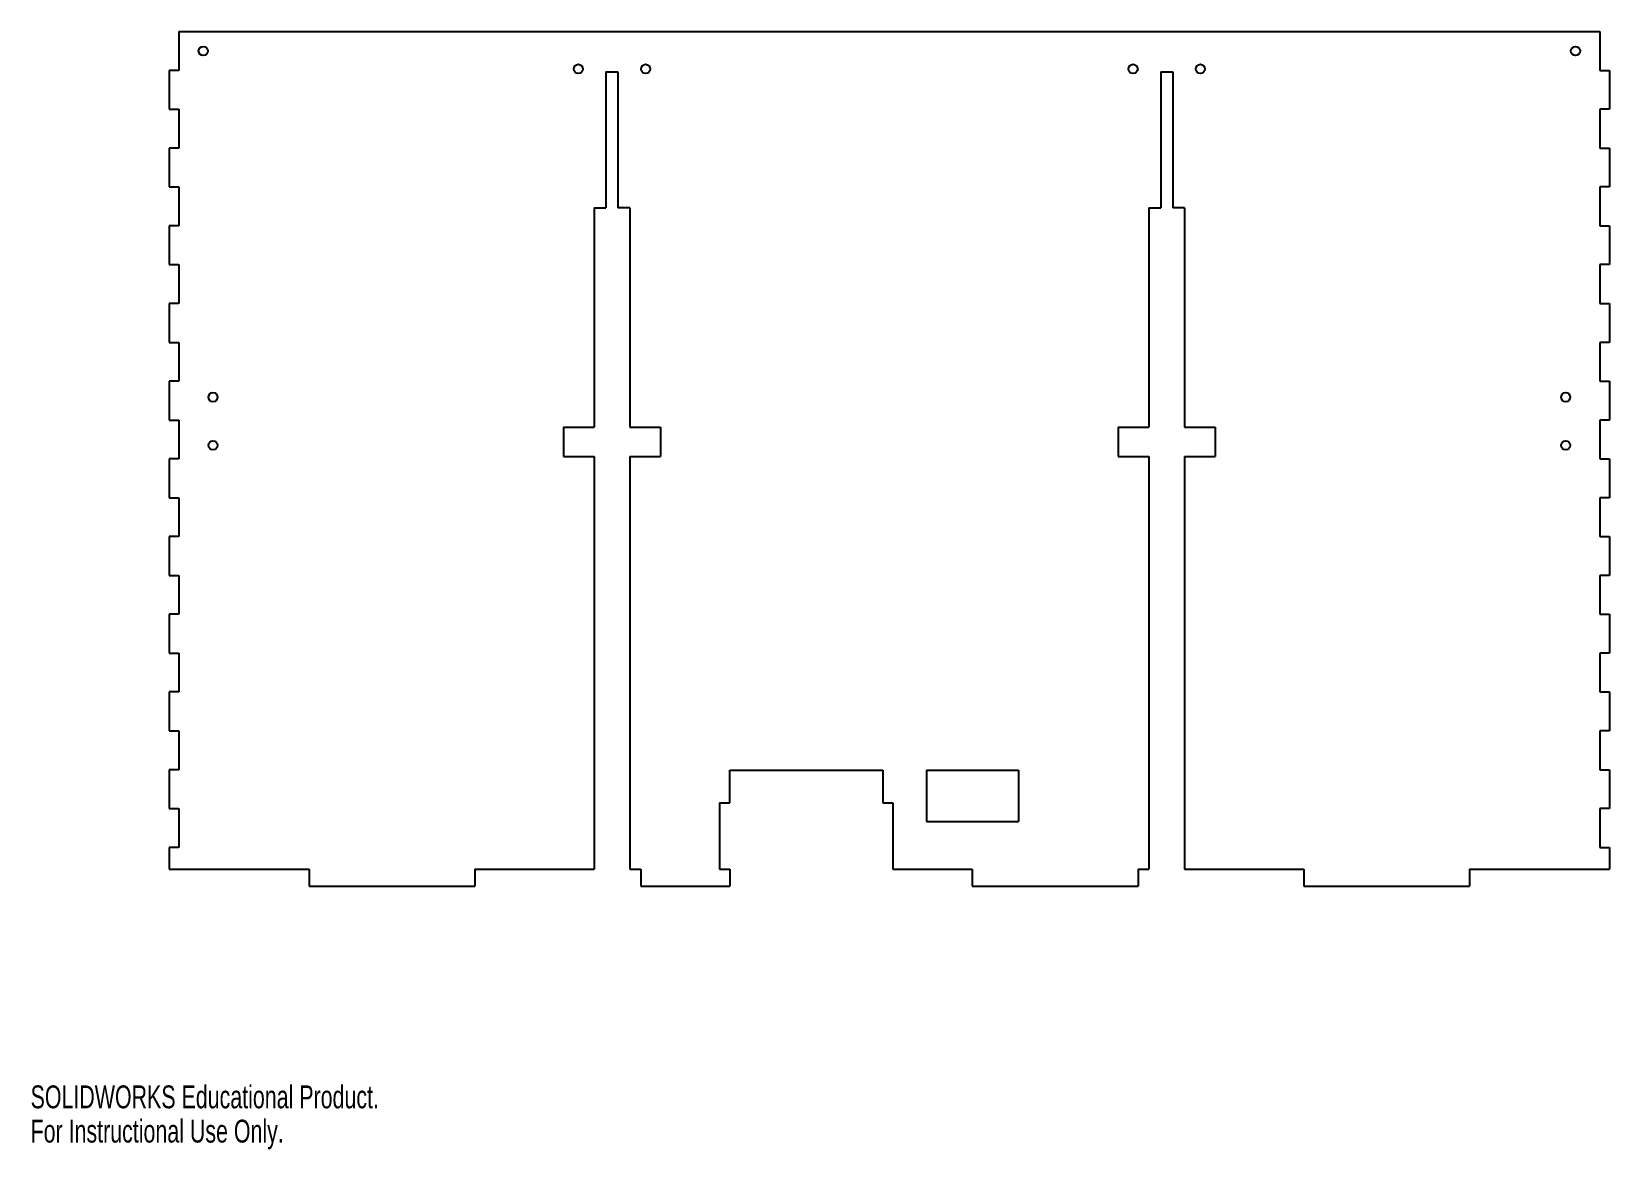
# Model space of a CAD drawing. Header units: millimetres. Extents: x 0 to 516, y 0 to 365.
import ezdxf

# ---------------------------------------------------------------- set-up
doc = ezdxf.new("R2010")
doc.units = ezdxf.units.MM
doc.styles.add('SLDTEXTSTYLE0', font='TXT', dxfattribs={"width": 0.7})

msp = doc.modelspace()

# ---------------------------------------------------------------- linework, layer by layer
at = {"color": 7, "linetype": 'Continuous', "lineweight": 25}
for p, q in [((48.51, 365.36), (48.51, 352.66)), ((48.51, 365.36), (512.95, 365.36)), ((512.95, 365.36), (512.95, 352.66)), ((45.33, 352.66), (45.33, 339.96)), ((48.51, 352.66), (45.33, 352.66)), ((188.08, 352.15), (192.02, 352.15)), ((188.08, 352.15), (188.08, 307.7)), ((192.02, 352.15), (192.02, 307.7)), ((369.44, 352.15), (373.37, 352.15)), ((369.44, 352.15), (369.44, 307.7)), ((373.37, 352.15), (373.37, 307.7)), ((512.95, 352.66), (516.12, 352.66)), ((516.12, 352.66), (516.12, 339.96)), ((45.33, 339.96), (48.51, 339.96)), ((48.51, 339.96), (48.51, 327.26)), ((516.12, 339.96), (512.95, 339.96)), ((512.95, 339.96), (512.95, 327.26)), ((45.33, 327.26), (45.33, 314.56)), ((48.51, 327.26), (45.33, 327.26)), ((512.95, 327.26), (516.12, 327.26)), ((516.12, 327.26), (516.12, 314.56)), ((45.33, 314.56), (48.51, 314.56)), ((48.51, 314.56), (48.51, 301.86)), ((516.12, 314.56), (512.95, 314.56)), ((512.95, 314.56), (512.95, 301.86)), ((184.21, 307.7), (188.08, 307.7)), ((184.21, 307.7), (184.21, 236.01)), ((195.89, 307.7), (192.02, 307.7)), ((195.89, 307.7), (195.89, 236.01)), ((365.56, 307.7), (369.44, 307.7)), ((365.56, 307.7), (365.56, 236.01)), ((377.25, 307.7), (373.37, 307.7)), ((377.25, 307.7), (377.25, 236.01)), ((45.33, 301.86), (45.33, 289.16)), ((48.51, 301.86), (45.33, 301.86)), ((512.95, 301.86), (516.12, 301.86)), ((516.12, 301.86), (516.12, 289.16)), ((45.33, 289.16), (48.51, 289.16)), ((48.51, 289.16), (48.51, 276.46)), ((516.12, 289.16), (512.95, 289.16)), ((512.95, 289.16), (512.95, 276.46)), ((45.33, 276.46), (45.33, 263.76)), ((48.51, 276.46), (45.33, 276.46)), ((512.95, 276.46), (516.12, 276.46)), ((516.12, 276.46), (516.12, 263.76)), ((45.33, 263.76), (48.51, 263.76)), ((48.51, 263.76), (48.51, 251.06)), ((516.12, 263.76), (512.95, 263.76)), ((512.95, 263.76), (512.95, 251.06)), ((45.33, 251.06), (45.33, 238.36)), ((48.51, 251.06), (45.33, 251.06)), ((512.95, 251.06), (516.12, 251.06)), ((516.12, 251.06), (516.12, 238.36)), ((45.33, 238.36), (48.51, 238.36)), ((48.51, 238.36), (48.51, 225.66)), ((516.12, 238.36), (512.95, 238.36)), ((512.95, 238.36), (512.95, 225.66)), ((174.17, 236.01), (184.21, 236.01)), ((174.17, 236.01), (174.17, 226.48)), ((195.89, 236.01), (205.92, 236.01)), ((205.92, 236.01), (205.92, 226.48)), ((355.53, 236.01), (365.56, 236.01)), ((355.53, 236.01), (355.53, 226.48)), ((377.25, 236.01), (387.28, 236.01)), ((387.28, 236.01), (387.28, 226.48)), ((45.33, 225.66), (45.33, 212.96)), ((48.51, 225.66), (45.33, 225.66)), ((174.17, 226.48), (184.21, 226.48)), ((184.21, 226.48), (184.21, 91.55)), ((195.89, 226.48), (195.89, 91.55)), ((195.89, 226.48), (205.92, 226.48)), ((355.53, 226.48), (365.56, 226.48)), ((365.56, 226.48), (365.56, 91.55)), ((377.25, 226.48), (377.25, 91.55)), ((377.25, 226.48), (387.28, 226.48)), ((512.95, 225.66), (516.12, 225.66)), ((516.12, 225.66), (516.12, 212.96)), ((45.33, 212.96), (48.51, 212.96)), ((48.51, 212.96), (48.51, 200.26)), ((516.12, 212.96), (512.95, 212.96)), ((512.95, 212.96), (512.95, 200.26)), ((45.33, 200.26), (45.33, 187.56)), ((48.51, 200.26), (45.33, 200.26)), ((512.95, 200.26), (516.12, 200.26)), ((516.12, 200.26), (516.12, 187.56)), ((45.33, 187.56), (48.51, 187.56)), ((48.51, 187.56), (48.51, 174.86)), ((516.12, 187.56), (512.95, 187.56)), ((512.95, 187.56), (512.95, 174.86)), ((45.33, 174.86), (45.33, 162.16)), ((48.51, 174.86), (45.33, 174.86)), ((512.95, 174.86), (516.12, 174.86)), ((516.12, 174.86), (516.12, 162.16)), ((45.33, 162.16), (48.51, 162.16)), ((48.51, 162.16), (48.51, 149.46)), ((516.12, 162.16), (512.95, 162.16)), ((512.95, 162.16), (512.95, 149.46)), ((45.33, 149.46), (45.33, 136.76)), ((48.51, 149.46), (45.33, 149.46)), ((512.95, 149.46), (516.12, 149.46)), ((516.12, 149.46), (516.12, 136.76)), ((45.33, 136.76), (48.51, 136.76)), ((48.51, 136.76), (48.51, 124.06)), ((516.12, 136.76), (512.95, 136.76)), ((512.95, 136.76), (512.95, 124.06)), ((45.33, 124.06), (45.33, 111.36)), ((48.51, 124.06), (45.33, 124.06)), ((228.55, 123.87), (278.55, 123.87)), ((228.55, 113.25), (228.55, 123.87)), ((278.55, 123.87), (278.55, 113.25)), ((292.85, 123.87), (322.95, 123.87)), ((292.85, 123.87), (292.85, 107.17)), ((322.95, 123.87), (322.95, 107.17)), ((512.95, 124.06), (516.12, 124.06)), ((516.12, 124.06), (516.12, 111.36)), ((45.33, 111.36), (48.51, 111.36)), ((48.51, 111.36), (48.51, 98.66)), ((225.25, 113.25), (228.55, 113.25)), ((225.25, 113.25), (225.25, 91.55)), ((278.55, 113.25), (281.85, 113.25)), ((281.85, 113.25), (281.85, 91.55)), ((516.12, 111.36), (512.95, 111.36)), ((512.95, 111.36), (512.95, 98.66)), ((292.85, 107.17), (322.95, 107.17)), ((45.33, 98.66), (45.33, 91.55)), ((48.51, 98.66), (45.33, 98.66)), ((512.95, 98.66), (516.12, 98.66)), ((516.12, 98.66), (516.12, 91.55)), ((45.33, 91.55), (91.07, 91.55)), ((91.07, 91.55), (91.07, 85.96)), ((145.26, 91.55), (184.21, 91.55)), ((145.26, 91.55), (145.26, 85.96)), ((195.89, 91.55), (199.45, 91.55)), ((199.45, 91.55), (199.45, 85.96)), ((225.25, 91.55), (228.55, 91.55)), ((228.55, 91.55), (228.55, 85.96)), ((281.85, 91.55), (307.82, 91.55)), ((307.82, 91.55), (307.82, 85.96)), ((362.01, 91.55), (365.56, 91.55)), ((362.01, 91.55), (362.01, 85.96)), ((377.25, 91.55), (416.19, 91.55)), ((416.19, 91.55), (416.19, 85.96)), ((470.38, 91.55), (516.12, 91.55)), ((470.38, 91.55), (470.38, 85.96)), ((91.07, 85.96), (145.26, 85.96)), ((199.45, 85.96), (228.55, 85.96)), ((307.82, 85.96), (362.01, 85.96)), ((416.19, 85.96), (470.38, 85.96))]:
    msp.add_line(p, q, dxfattribs=at)
for centre in [(56.44, 359.01), (505.01, 359.01), (179.05, 353.15), (201.05, 353.15), (360.4, 353.15), (382.4, 353.15), (59.62, 245.85), (501.83, 245.85), (59.62, 230.1), (501.83, 230.1)]:
    msp.add_circle(centre, 1.5, dxfattribs=at)

# ---------------------------------------------------------------- texts
at = {"color": 7, "linetype": 'Continuous', "char_height": 7.4701, "attachment_point": 1, "style": 'SLDTEXTSTYLE0'}
for s, insert in [('SOLIDWORKS Educational Product.', (0, 20.83)), ('For Instructional Use Only.', (0, 9.63))]:
    msp.add_mtext(s, dxfattribs=dict(at, insert=insert))

doc.saveas('drawing.dxf')
